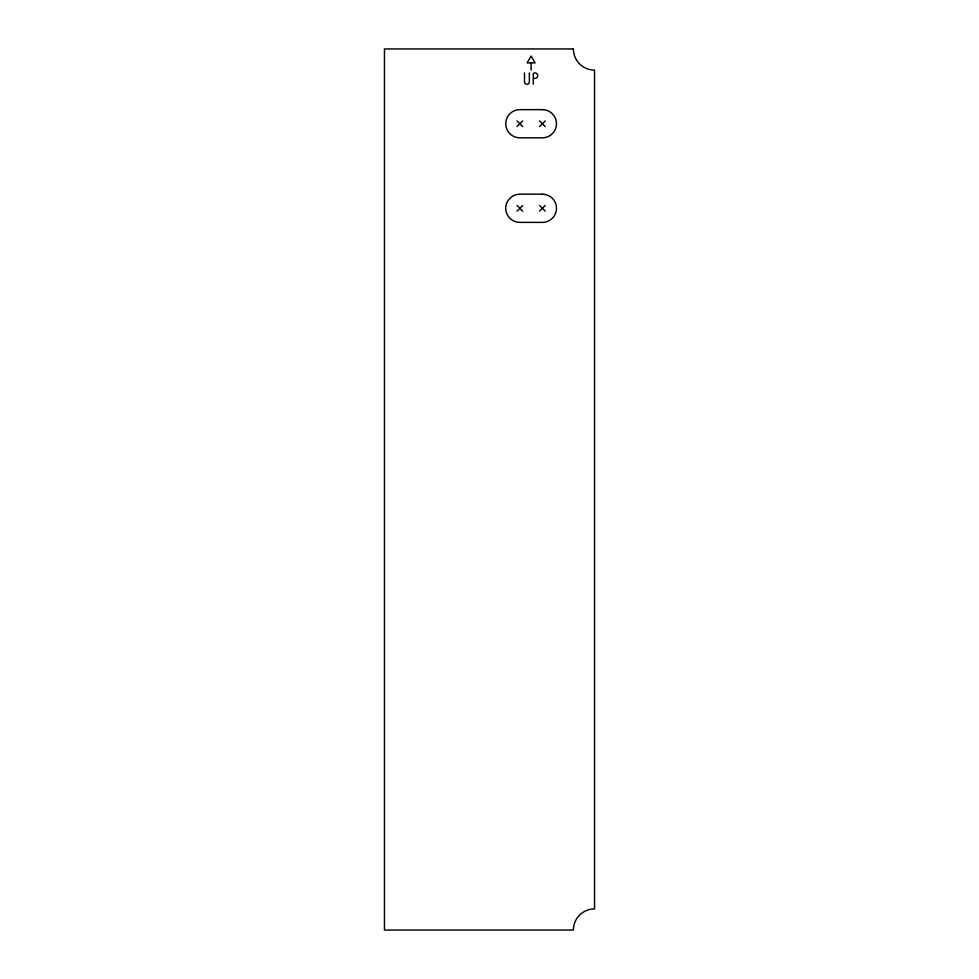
<?xml version="1.0" encoding="UTF-8"?>
<svg xmlns="http://www.w3.org/2000/svg" width="979" height="979" viewBox="0 0 979 979"><rect width="100%" height="100%" fill="white"/><g stroke="black" fill="none" stroke-linecap="round" stroke-linejoin="round"><path stroke-width="1.47" d="M517.022 126.548L522.664 120.906M539.576 126.548L545.217 120.906M517.022 211.121L522.664 205.48M539.576 211.121L545.217 205.48M530.838 62.913L527.13 62.913L531.12 55.999L535.109 62.913L531.12 62.913L531.12 70.096M533.567 78.344L535.023 78.344A2.717 2.717 0 0 0 537.74 75.628A2.717 2.717 0 0 0 535.023 72.911L534.607 72.911A1.322 1.322 0 0 0 533.286 74.233L533.286 84.194M539.576 120.906L545.217 126.548M517.022 120.906L522.664 126.548M539.576 205.48L545.217 211.121M517.022 205.48L522.664 211.121M529.37 72.911L529.37 81.869A2.435 2.435 0 0 1 526.935 84.316A2.435 2.435 0 0 1 524.499 81.869L524.499 72.911M573.4 48.95L384.453 48.95L384.453 930.05L573.4 930.05A21.146 21.146 0 0 1 594.547 908.904L594.547 70.096A21.146 21.146 0 0 1 573.4 48.95M542.39 109.636L519.837 109.636A14.098 14.098 0 0 0 505.739 123.721A14.098 14.098 0 0 0 519.837 137.819L542.39 137.819A14.098 14.098 0 0 0 556.488 123.721A14.098 14.098 0 0 0 542.39 109.636M542.39 194.197L519.837 194.197A14.098 14.098 0 0 0 505.739 208.294A14.098 14.098 0 0 0 519.837 222.392L542.39 222.392A14.098 14.098 0 0 0 556.488 208.294A14.098 14.098 0 0 0 542.39 194.197"/></g></svg>
